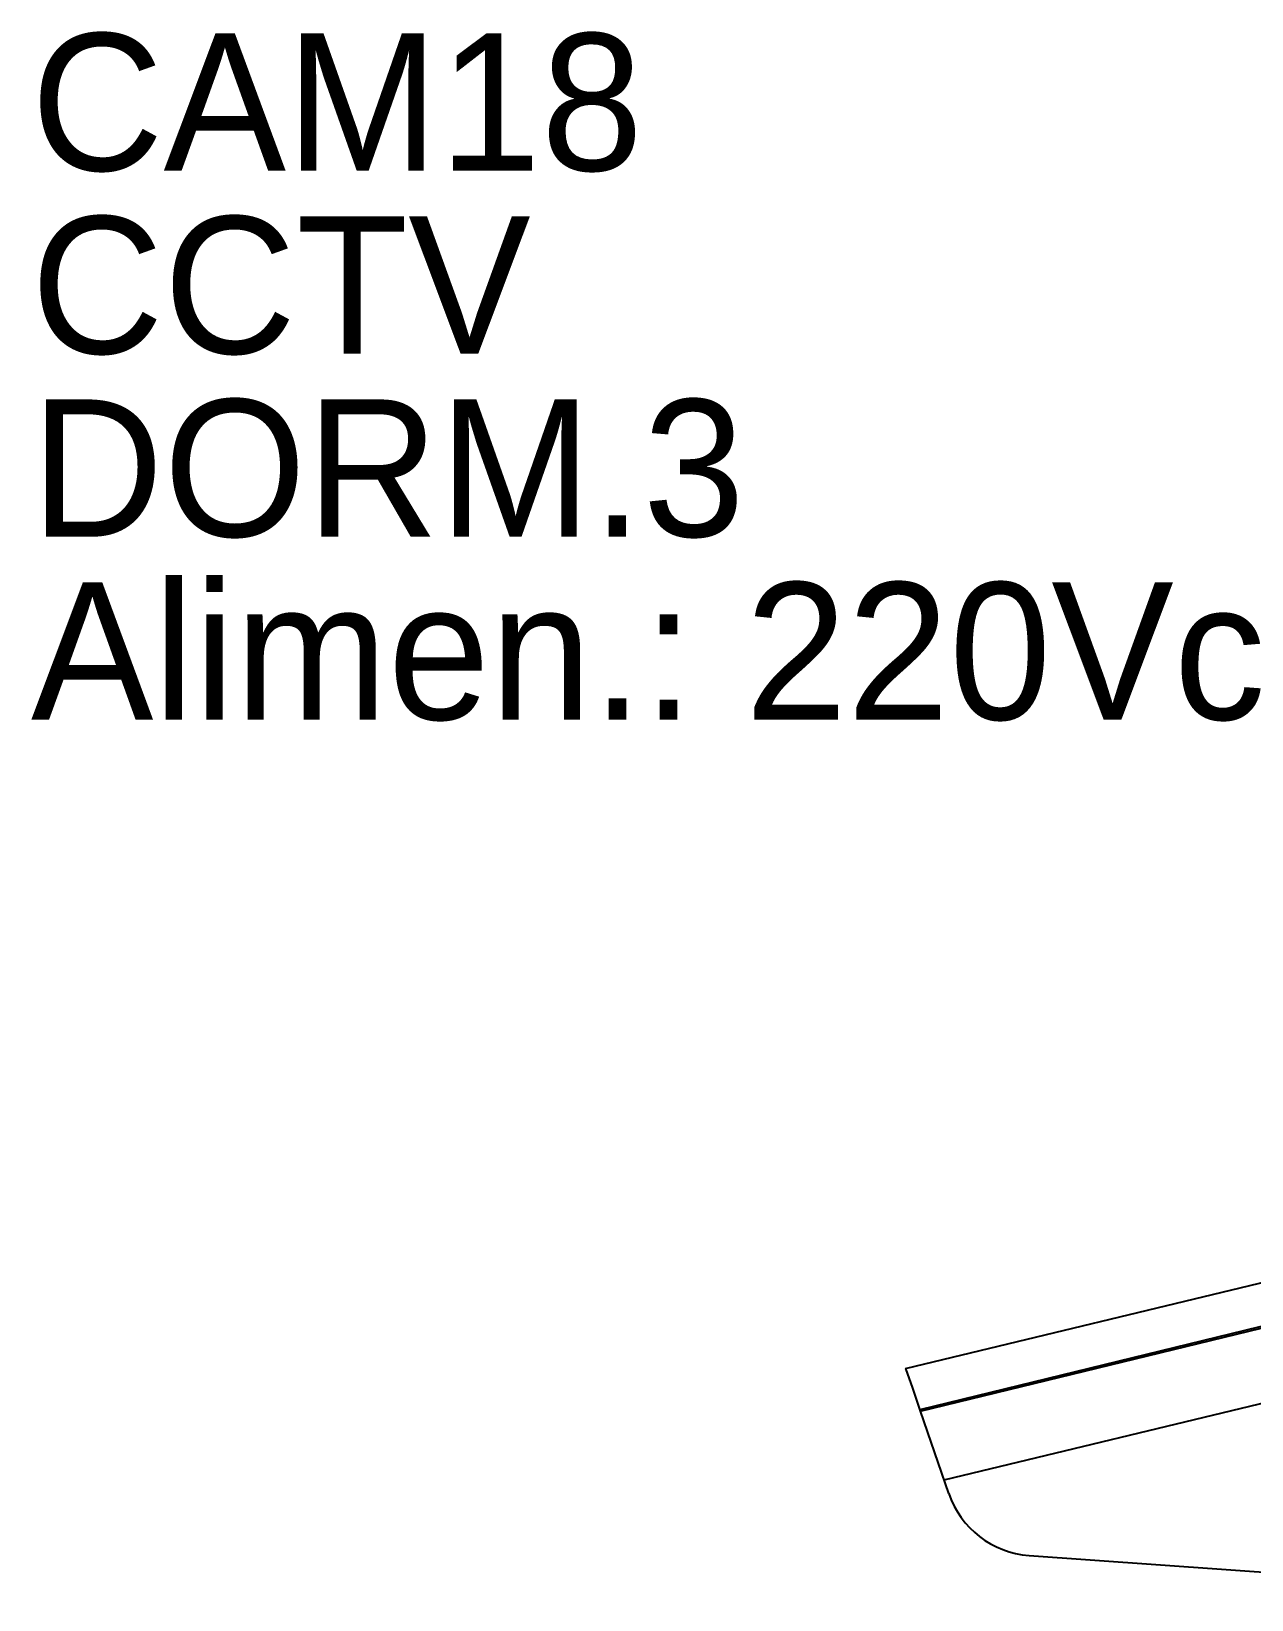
# Model space of a CAD drawing. Header units: millimetres. Extents: x 1086 to 16404, y 1320 to 9021.
# Drawn here: x 5596.1 to 5729.4, y 6094.1 to 6265.5 of the extents above; entities that cross this region are included whole.
import ezdxf

# ---------------------------------------------------------------- set-up
doc = ezdxf.new("R2010")
doc.units = ezdxf.units.MM
doc.header["$LTSCALE"] = 8
doc.layers.add('STS_Señales Débiles', color=7, linetype='Continuous', true_color=0x265482)

# ---------------------------------------------------------------- blocks, each defined once
blk = doc.blocks.new('BULLET WiFi')
for p, q in [((-115.89, 80.16), (-302.86, 34.58)), ((-302.82, 34.42), (-115.89, 79.99)), ((-304.42, 39.11), (-207.73, 62.37)), ((-300.2, 26.91), (-207.11, 49.42)), ((-304.42, 39.11), (-303.66, 36.93)), ((-303.66, 36.93), (-302.82, 34.42)), ((-302.82, 34.42), (-299.72, 25.43)), ((-290.94, 18.66), (-222.89, 13.84))]:
    blk.add_line(p, q)
blk.add_arc((-290.17, 28.73), 10.1, 199.0742, 265.654)
for tag, p in [('IDENTIFICADOR', (-400, -80)), ('MARCA', (-399.94, -99.49)), ('MODELO', (-400, -120)), ('TIPO_IP_IR', (-400, -140)), ('LENTE_RESOLUCION', (-400, -160)), ('FOV', (-400, -180)), ('PROTOCOLOS', (-400, -200)), ('DIMENSIONES', (-400, -220)), ('ALIMENTACION', (-400, -240))]:
    blk.add_attdef(tag, p, '', height=15)

msp = doc.modelspace()

# ---------------------------------------------------------------- block references
at = {"layer": 'STS_Señales Débiles'}
ref = msp.add_blockref('BULLET WiFi', (5996.02, 6080.29), dxfattribs=at)
ref.add_attrib('DIMENSIONES', 'DORM.3', (5596.02, 6210.29), dxfattribs={"layer": '0', "height": 15})
ref.add_attrib('ALIMENTACION', 'Alimen.: 220Vca/50Hz', (5596.02, 6190.29), dxfattribs={"layer": '0', "height": 15})
ref.add_attrib('FOV', 'CAM18', (5596.02, 6250.29), dxfattribs={"layer": '0', "height": 15})
ref.add_attrib('PROTOCOLOS', 'CCTV', (5596.02, 6230.29), dxfattribs={"layer": '0', "height": 15})

doc.saveas('drawing.dxf')
